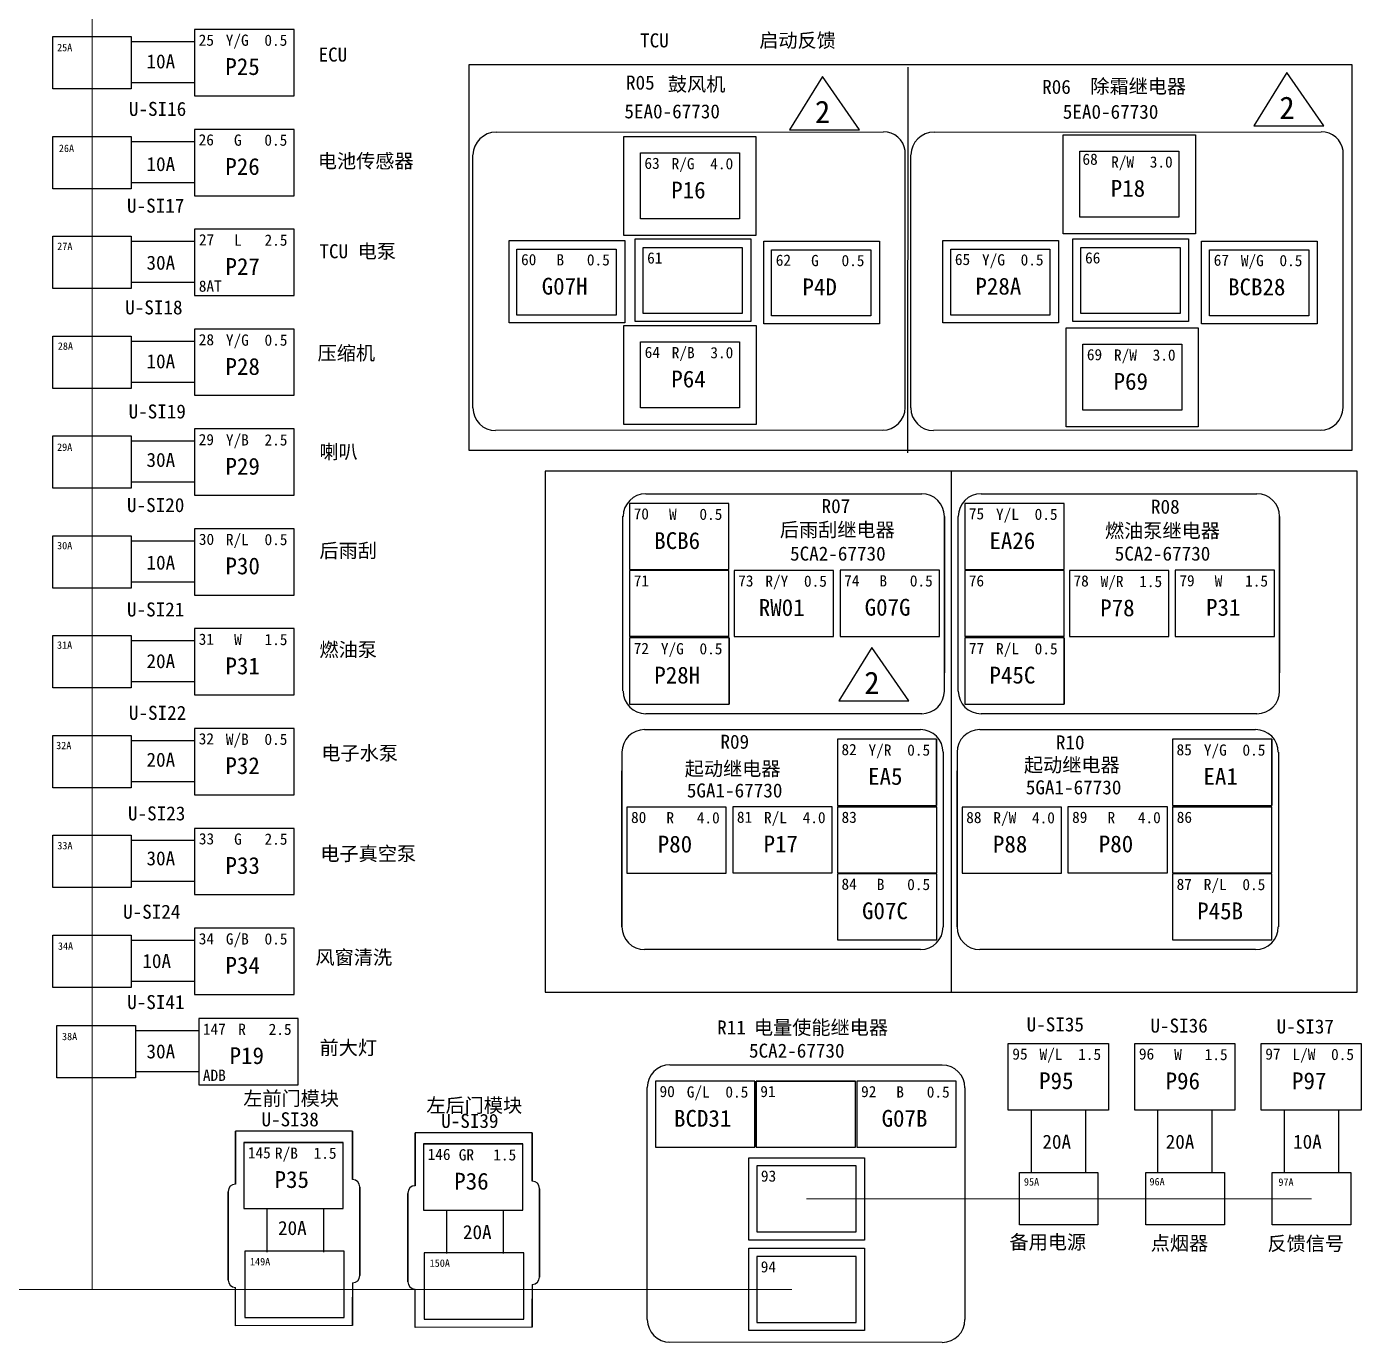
# Model space of a CAD drawing. Header units: millimetres. Extents: x 6 to 3615, y -854 to 0.
# Drawn here: x 1347.3 to 1509.6, y -346.3 to -186.1 of the extents above; entities that cross this region are included whole.
import ezdxf

# ---------------------------------------------------------------- set-up
doc = ezdxf.new("R2010")
doc.units = ezdxf.units.MM
doc.styles.add('4eff5b8b_Style', font='simfang.ttf')

msp = doc.modelspace()

# ---------------------------------------------------------------- linework, layer by layer
at = {"linetype": 'Continuous', "lineweight": 30}
for p, q in [((1379.78, -186.48), (1367.69, -186.48)), ((1367.69, -186.48), (1367.69, -194.54)), ((1379.78, -194.54), (1379.78, -186.48)), ((1350.43, -193.7), (1350.43, -187.33)), ((1350.43, -187.33), (1359.98, -187.33)), ((1359.98, -187.33), (1359.98, -193.7)), ((1508.52, -190.79), (1401.06, -190.79)), ((1401.06, -190.79), (1401.06, -237.67)), ((1508.52, -237.67), (1508.52, -190.79)), ((1359.98, -193.7), (1350.43, -193.7)), ((1359.98, -193.7), (1359.98, -193.7)), ((1367.69, -194.54), (1379.78, -194.54)), ((1367.69, -194.54), (1367.69, -194.54)), ((1350.43, -205.85), (1350.43, -199.48)), ((1350.43, -199.48), (1359.98, -199.48)), ((1359.98, -199.48), (1359.98, -205.85)), ((1379.78, -198.64), (1367.69, -198.64)), ((1367.69, -198.64), (1367.69, -206.7)), ((1379.78, -206.7), (1379.78, -198.64)), ((1419.9, -211.55), (1419.9, -199.49)), ((1419.9, -199.49), (1435.98, -199.49)), ((1435.98, -199.49), (1435.98, -211.55)), ((1473.36, -211.34), (1473.36, -199.28)), ((1473.36, -199.28), (1489.44, -199.28)), ((1489.44, -199.28), (1489.44, -211.34)), ((1359.98, -205.85), (1350.43, -205.85)), ((1359.98, -205.85), (1359.98, -205.85)), ((1367.69, -206.7), (1379.78, -206.7)), ((1367.69, -206.7), (1367.69, -206.7)), ((1379.78, -210.79), (1367.69, -210.79)), ((1367.69, -210.79), (1367.69, -218.85)), ((1379.78, -218.85), (1379.78, -210.79)), ((1350.43, -218), (1350.43, -211.63)), ((1350.43, -211.63), (1359.98, -211.63)), ((1359.98, -211.63), (1359.98, -218)), ((1405.94, -222.19), (1405.94, -212.15)), ((1405.94, -212.15), (1420.01, -212.15)), ((1435.98, -211.55), (1419.9, -211.55)), ((1420.01, -212.15), (1420.01, -222.19)), ((1421.28, -222.01), (1421.28, -211.96)), ((1421.28, -211.96), (1435.34, -211.96)), ((1435.34, -211.96), (1435.34, -222.01)), ((1435.98, -211.55), (1435.98, -211.55)), ((1436.93, -222.29), (1436.93, -212.24)), ((1436.93, -212.24), (1450.99, -212.24)), ((1450.99, -212.24), (1450.99, -222.29)), ((1458.71, -222.19), (1458.71, -212.15)), ((1458.71, -212.15), (1472.78, -212.15)), ((1472.78, -212.15), (1472.78, -222.19)), ((1489.44, -211.34), (1473.36, -211.34)), ((1474.55, -222.01), (1474.55, -211.96)), ((1474.55, -211.96), (1488.62, -211.96)), ((1488.62, -211.96), (1488.62, -222.01)), ((1489.44, -211.34), (1489.44, -211.34)), ((1490.2, -222.29), (1490.2, -212.24)), ((1490.2, -212.24), (1504.27, -212.24)), ((1504.27, -212.24), (1504.27, -222.29)), ((1359.98, -218), (1350.43, -218)), ((1359.98, -218), (1359.98, -218)), ((1367.69, -218.85), (1379.78, -218.85)), ((1367.69, -218.85), (1367.69, -218.85)), ((1420.01, -222.19), (1405.94, -222.19)), ((1420.01, -222.19), (1420.01, -222.19)), ((1435.34, -222.01), (1421.28, -222.01)), ((1435.34, -222.01), (1435.34, -222.01)), ((1450.99, -222.29), (1436.93, -222.29)), ((1450.99, -222.29), (1450.99, -222.29)), ((1472.78, -222.19), (1458.71, -222.19)), ((1472.78, -222.19), (1472.78, -222.19)), ((1488.62, -222.01), (1474.55, -222.01)), ((1488.62, -222.01), (1488.62, -222.01)), ((1504.27, -222.29), (1490.2, -222.29)), ((1504.27, -222.29), (1504.27, -222.29)), ((1350.43, -230.16), (1350.43, -223.79)), ((1350.43, -223.79), (1359.98, -223.79)), ((1359.98, -223.79), (1359.98, -230.16)), ((1379.78, -222.94), (1367.69, -222.94)), ((1367.69, -222.94), (1367.69, -231)), ((1379.78, -231), (1379.78, -222.94)), ((1419.91, -234.57), (1419.91, -222.51)), ((1419.91, -222.51), (1435.99, -222.51)), ((1435.99, -222.51), (1435.99, -234.57)), ((1473.71, -234.84), (1473.71, -222.78)), ((1473.71, -222.78), (1489.79, -222.78)), ((1489.79, -222.78), (1489.79, -234.84)), ((1359.98, -230.16), (1350.43, -230.16)), ((1359.98, -230.16), (1359.98, -230.16)), ((1367.69, -231), (1379.78, -231)), ((1367.69, -231), (1367.69, -231)), ((1379.78, -235.09), (1367.69, -235.09)), ((1367.69, -235.09), (1367.69, -243.16)), ((1379.78, -243.16), (1379.78, -235.09)), ((1435.99, -234.57), (1419.91, -234.57)), ((1435.99, -234.57), (1435.99, -234.57)), ((1489.79, -234.84), (1473.71, -234.84)), ((1489.79, -234.84), (1489.79, -234.84)), ((1350.43, -242.31), (1350.43, -235.94)), ((1350.43, -235.94), (1359.98, -235.94)), ((1359.98, -235.94), (1359.98, -242.31)), ((1401.06, -237.67), (1508.52, -237.67)), ((1401.06, -237.67), (1401.06, -237.67)), ((1509.12, -240.24), (1410.32, -240.24)), ((1410.32, -240.24), (1410.32, -303.64)), ((1509.12, -303.64), (1509.12, -240.24)), ((1359.98, -242.31), (1350.43, -242.31)), ((1359.98, -242.31), (1359.98, -242.31)), ((1367.69, -243.16), (1379.78, -243.16)), ((1367.69, -243.16), (1367.69, -243.16)), ((1432.69, -244.16), (1420.6, -244.16)), ((1420.6, -244.16), (1420.6, -252.22)), ((1432.69, -252.22), (1432.69, -244.16)), ((1432.69, -244.16), (1432.69, -244.16)), ((1473.47, -244.16), (1461.39, -244.16)), ((1461.39, -244.16), (1461.39, -252.22)), ((1473.47, -252.22), (1473.47, -244.16)), ((1473.47, -244.16), (1473.47, -244.16)), ((1350.43, -254.46), (1350.43, -248.09)), ((1350.43, -248.09), (1359.98, -248.09)), ((1359.98, -248.09), (1359.98, -254.46)), ((1379.78, -247.25), (1367.69, -247.25)), ((1367.69, -247.25), (1367.69, -255.31)), ((1379.78, -255.31), (1379.78, -247.25)), ((1420.6, -252.22), (1432.69, -252.22)), ((1432.69, -252.31), (1420.6, -252.31)), ((1420.6, -252.31), (1420.6, -260.37)), ((1432.69, -260.37), (1432.69, -252.31)), ((1432.69, -252.31), (1432.69, -252.31)), ((1445.41, -252.31), (1433.33, -252.31)), ((1433.33, -252.31), (1433.33, -260.37)), ((1445.41, -260.37), (1445.41, -252.31)), ((1445.41, -252.31), (1445.41, -252.31)), ((1458.29, -252.28), (1446.21, -252.28)), ((1446.21, -252.28), (1446.21, -260.34)), ((1458.29, -260.34), (1458.29, -252.28)), ((1458.29, -252.28), (1458.29, -252.28)), ((1473.47, -252.31), (1461.38, -252.31)), ((1461.38, -252.31), (1461.38, -260.37)), ((1461.39, -252.22), (1473.47, -252.22)), ((1473.47, -260.37), (1473.47, -252.31)), ((1473.47, -252.31), (1473.47, -252.31)), ((1486.2, -252.31), (1474.11, -252.31)), ((1474.11, -252.31), (1474.11, -260.37)), ((1486.2, -260.37), (1486.2, -252.31)), ((1486.2, -252.31), (1486.2, -252.31)), ((1499.08, -252.28), (1486.99, -252.28)), ((1486.99, -252.28), (1486.99, -260.34)), ((1499.08, -260.34), (1499.08, -252.28)), ((1499.08, -252.28), (1499.08, -252.28)), ((1359.98, -254.46), (1350.43, -254.46)), ((1359.98, -254.46), (1359.98, -254.46)), ((1367.69, -255.31), (1379.78, -255.31)), ((1367.69, -255.31), (1367.69, -255.31)), ((1379.78, -259.4), (1367.69, -259.4)), ((1367.69, -259.4), (1367.69, -267.46)), ((1379.78, -267.46), (1379.78, -259.4)), ((1350.43, -266.62), (1350.43, -260.25)), ((1350.43, -260.25), (1359.98, -260.25)), ((1359.98, -260.25), (1359.98, -266.62)), ((1420.6, -260.37), (1432.69, -260.37)), ((1432.7, -260.53), (1420.61, -260.53)), ((1420.61, -260.53), (1420.61, -268.59)), ((1432.7, -268.59), (1432.7, -260.53)), ((1432.7, -260.53), (1432.7, -260.53)), ((1433.33, -260.37), (1445.41, -260.37)), ((1446.21, -260.34), (1458.29, -260.34)), ((1461.38, -260.37), (1473.47, -260.37)), ((1473.48, -260.53), (1461.39, -260.53)), ((1461.39, -260.53), (1461.39, -268.59)), ((1473.48, -268.59), (1473.48, -260.53)), ((1473.48, -260.53), (1473.48, -260.53)), ((1474.11, -260.37), (1486.2, -260.37)), ((1486.99, -260.34), (1499.08, -260.34)), ((1359.98, -266.62), (1350.43, -266.62)), ((1359.98, -266.62), (1359.98, -266.62)), ((1367.69, -267.46), (1379.78, -267.46)), ((1367.69, -267.46), (1367.69, -267.46)), ((1420.61, -268.59), (1432.7, -268.59)), ((1461.39, -268.59), (1473.48, -268.59)), ((1350.43, -278.77), (1350.43, -272.4)), ((1350.43, -272.4), (1359.98, -272.4)), ((1359.98, -272.4), (1359.98, -278.77)), ((1379.78, -271.55), (1367.69, -271.55)), ((1367.69, -271.55), (1367.69, -279.61)), ((1379.78, -279.61), (1379.78, -271.55)), ((1457.96, -272.86), (1445.88, -272.86)), ((1445.88, -272.86), (1445.88, -280.92)), ((1457.96, -280.92), (1457.96, -272.86)), ((1498.74, -272.86), (1486.66, -272.86)), ((1486.66, -272.86), (1486.66, -280.92)), ((1498.74, -280.92), (1498.74, -272.86)), ((1359.98, -278.77), (1350.43, -278.77)), ((1359.98, -278.77), (1359.98, -278.77)), ((1367.69, -279.61), (1379.78, -279.61)), ((1367.69, -279.61), (1367.69, -279.61)), ((1432.37, -281.11), (1420.28, -281.11)), ((1420.28, -281.11), (1420.28, -289.16)), ((1432.37, -289.16), (1432.37, -281.11)), ((1445.25, -281.08), (1433.16, -281.08)), ((1433.16, -281.08), (1433.16, -289.14)), ((1445.25, -289.14), (1445.25, -281.08)), ((1445.88, -280.92), (1457.96, -280.92)), ((1445.88, -280.92), (1445.88, -280.92)), ((1457.97, -281.08), (1445.88, -281.08)), ((1445.88, -281.08), (1445.88, -289.14)), ((1457.97, -289.14), (1457.97, -281.08)), ((1473.15, -281.11), (1461.06, -281.11)), ((1461.06, -281.11), (1461.06, -289.16)), ((1473.15, -289.16), (1473.15, -281.11)), ((1486.03, -281.08), (1473.94, -281.08)), ((1473.94, -281.08), (1473.94, -289.14)), ((1486.03, -289.14), (1486.03, -281.08)), ((1486.66, -280.92), (1498.74, -280.92)), ((1486.66, -280.92), (1486.66, -280.92)), ((1498.75, -281.08), (1486.66, -281.08)), ((1486.66, -281.08), (1486.66, -289.14)), ((1498.75, -289.14), (1498.75, -281.08)), ((1379.78, -283.71), (1367.69, -283.71)), ((1367.69, -283.71), (1367.69, -291.77)), ((1379.78, -291.77), (1379.78, -283.71)), ((1350.43, -290.92), (1350.43, -284.55)), ((1350.43, -284.55), (1359.98, -284.55)), ((1359.98, -284.55), (1359.98, -290.92)), ((1420.28, -289.16), (1432.37, -289.16)), ((1420.28, -289.16), (1420.28, -289.16)), ((1433.16, -289.14), (1445.25, -289.14)), ((1433.16, -289.14), (1433.16, -289.14)), ((1445.88, -289.14), (1457.97, -289.14)), ((1445.88, -289.14), (1445.88, -289.14)), ((1457.97, -289.23), (1445.88, -289.23)), ((1445.88, -289.23), (1445.88, -297.29)), ((1457.97, -297.29), (1457.97, -289.23)), ((1461.06, -289.16), (1473.15, -289.16)), ((1461.06, -289.16), (1461.06, -289.16)), ((1473.94, -289.14), (1486.03, -289.14)), ((1473.94, -289.14), (1473.94, -289.14)), ((1486.66, -289.14), (1498.75, -289.14)), ((1486.66, -289.14), (1486.66, -289.14)), ((1498.75, -289.23), (1486.66, -289.23)), ((1486.66, -289.23), (1486.66, -297.29)), ((1498.75, -297.29), (1498.75, -289.23)), ((1359.98, -290.92), (1350.43, -290.92)), ((1359.98, -290.92), (1359.98, -290.92)), ((1367.69, -291.77), (1379.78, -291.77)), ((1367.69, -291.77), (1367.69, -291.77)), ((1350.43, -303.08), (1350.43, -296.71)), ((1350.43, -296.71), (1359.98, -296.71)), ((1359.98, -296.71), (1359.98, -303.08)), ((1379.78, -295.86), (1367.69, -295.86)), ((1367.69, -295.86), (1367.69, -303.92)), ((1379.78, -303.92), (1379.78, -295.86)), ((1445.88, -297.29), (1457.97, -297.29)), ((1445.88, -297.29), (1445.88, -297.29)), ((1486.66, -297.29), (1498.75, -297.29)), ((1486.66, -297.29), (1486.66, -297.29)), ((1359.98, -303.08), (1350.43, -303.08)), ((1359.98, -303.08), (1359.98, -303.08)), ((1367.69, -303.92), (1379.78, -303.92)), ((1367.69, -303.92), (1367.69, -303.92)), ((1410.32, -303.64), (1509.12, -303.64)), ((1410.32, -303.64), (1410.32, -303.64)), ((1380.28, -306.86), (1368.19, -306.86)), ((1368.19, -306.86), (1368.19, -314.92)), ((1380.28, -314.92), (1380.28, -306.86)), ((1350.93, -314.08), (1350.93, -307.71)), ((1350.93, -307.71), (1360.48, -307.71)), ((1360.48, -307.71), (1360.48, -314.08)), ((1466.68, -309.91), (1478.86, -309.91)), ((1466.68, -318.03), (1466.68, -309.91)), ((1466.68, -309.91), (1466.68, -309.91)), ((1478.86, -309.91), (1478.86, -318.03)), ((1482.07, -309.91), (1494.24, -309.91)), ((1482.07, -318.03), (1482.07, -309.91)), ((1482.07, -309.91), (1482.07, -309.91)), ((1494.24, -309.91), (1494.24, -318.03)), ((1497.45, -309.91), (1509.63, -309.91)), ((1497.45, -318.03), (1497.45, -309.91)), ((1497.45, -309.91), (1497.45, -309.91)), ((1509.63, -309.91), (1509.63, -318.03)), ((1360.48, -314.08), (1350.93, -314.08)), ((1360.48, -314.08), (1360.48, -314.08)), ((1368.19, -314.92), (1380.28, -314.92)), ((1368.19, -314.92), (1368.19, -314.92)), ((1435.84, -314.47), (1423.76, -314.47)), ((1423.76, -314.47), (1423.76, -322.53)), ((1435.84, -322.53), (1435.84, -314.47)), ((1448.09, -314.47), (1436, -314.47)), ((1436, -314.47), (1436, -322.53)), ((1448.09, -322.53), (1448.09, -314.47)), ((1460.35, -314.47), (1448.26, -314.47)), ((1448.26, -314.47), (1448.26, -322.53)), ((1460.35, -322.53), (1460.35, -314.47)), ((1478.86, -318.03), (1466.68, -318.03)), ((1494.24, -318.03), (1482.07, -318.03)), ((1509.63, -318.03), (1497.45, -318.03)), ((1385.74, -321.93), (1373.66, -321.93)), ((1373.66, -321.93), (1373.66, -329.98)), ((1385.74, -329.98), (1385.74, -321.93)), ((1385.74, -321.93), (1385.74, -321.93)), ((1407.6, -322.11), (1395.52, -322.11)), ((1395.52, -322.11), (1395.52, -330.17)), ((1407.6, -330.17), (1407.6, -322.11)), ((1407.6, -322.11), (1407.6, -322.11)), ((1423.76, -322.53), (1435.84, -322.53)), ((1423.76, -322.53), (1423.76, -322.53)), ((1436, -322.53), (1448.09, -322.53)), ((1436, -322.53), (1436, -322.53)), ((1448.26, -322.53), (1460.35, -322.53)), ((1448.26, -322.53), (1448.26, -322.53)), ((1435.13, -333.85), (1435.13, -323.81)), ((1435.13, -323.81), (1449.2, -323.81)), ((1449.2, -323.81), (1449.2, -333.85)), ((1448.17, -324.77), (1436.09, -324.77)), ((1436.09, -324.77), (1436.09, -332.82)), ((1448.17, -332.82), (1448.17, -324.77)), ((1468.03, -331.98), (1468.03, -325.61)), ((1468.03, -325.61), (1477.59, -325.61)), ((1477.59, -325.61), (1477.59, -331.98)), ((1483.41, -331.98), (1483.41, -325.61)), ((1483.41, -325.61), (1492.97, -325.61)), ((1492.97, -325.61), (1492.97, -331.98)), ((1498.8, -331.98), (1498.8, -325.61)), ((1498.8, -325.61), (1508.35, -325.61)), ((1508.35, -325.61), (1508.35, -331.98)), ((1373.66, -329.98), (1385.74, -329.98)), ((1395.52, -330.17), (1407.6, -330.17)), ((1436.09, -332.82), (1448.17, -332.82)), ((1436.09, -332.82), (1436.09, -332.82)), ((1477.59, -331.98), (1468.03, -331.98)), ((1477.59, -331.98), (1477.59, -331.98)), ((1492.97, -331.98), (1483.41, -331.98)), ((1492.97, -331.98), (1492.97, -331.98)), ((1508.35, -331.98), (1498.8, -331.98)), ((1508.35, -331.98), (1508.35, -331.98)), ((1449.2, -333.85), (1435.13, -333.85)), ((1449.2, -333.85), (1449.2, -333.85)), ((1385.86, -335.18), (1373.78, -335.18)), ((1373.78, -335.18), (1373.78, -343.24)), ((1385.86, -343.24), (1385.86, -335.18)), ((1385.86, -335.18), (1385.86, -335.18)), ((1407.72, -335.37), (1395.63, -335.37)), ((1395.63, -335.37), (1395.63, -343.43)), ((1407.72, -343.43), (1407.72, -335.37)), ((1407.72, -335.37), (1407.72, -335.37)), ((1435.13, -344.84), (1435.13, -334.8)), ((1435.13, -334.8), (1449.2, -334.8)), ((1448.16, -335.81), (1436.07, -335.81)), ((1436.07, -335.81), (1436.07, -343.86)), ((1448.16, -343.86), (1448.16, -335.81)), ((1449.2, -334.8), (1449.2, -344.84)), ((1373.78, -343.24), (1385.86, -343.24)), ((1395.63, -343.43), (1407.72, -343.43)), ((1436.07, -343.86), (1448.16, -343.86)), ((1436.07, -343.86), (1436.07, -343.86)), ((1449.2, -344.84), (1435.13, -344.84)), ((1449.2, -344.84), (1449.2, -344.84))]:
    msp.add_line(p, q, dxfattribs=at)
at = {"linetype": 'Continuous', "lineweight": 13}
for points in [[(1367.88, -148.76), (1355.21, -148.76), (1355.21, -339.84)], [(1466.68, -309.91), (1478.86, -309.91)], [(1482.07, -309.91), (1494.24, -309.91)], [(1497.45, -309.91), (1509.63, -309.91)], [(1442.13, -328.79), (1465.17, -328.79)], [(1503.57, -328.79), (1464.7, -328.79)], [(1440.35, -339.84), (1324.27, -339.84)]]:
    msp.add_lwpolyline(points, dxfattribs=at)
at = {"linetype": 'Continuous', "lineweight": 30}
for points in [[(1367.69, -194.54), (1379.78, -194.54), (1379.78, -186.48), (1367.69, -186.48), (1367.69, -194.54)], [(1359.98, -193.7), (1350.43, -193.7), (1350.43, -187.33), (1359.98, -187.33), (1359.98, -193.7)], [(1401.06, -237.67), (1508.52, -237.67), (1508.52, -190.79), (1401.06, -190.79), (1401.06, -237.67)], [(1359.98, -205.85), (1350.43, -205.85), (1350.43, -199.48), (1359.98, -199.48), (1359.98, -205.85)], [(1367.69, -206.7), (1379.78, -206.7), (1379.78, -198.64), (1367.69, -198.64), (1367.69, -206.7)], [(1435.98, -211.55), (1419.9, -211.55), (1419.9, -199.49), (1435.98, -199.49), (1435.98, -211.55)], [(1489.44, -211.34), (1473.36, -211.34), (1473.36, -199.28), (1489.44, -199.28), (1489.44, -211.34)], [(1367.69, -218.85), (1379.78, -218.85), (1379.78, -210.79), (1367.69, -210.79), (1367.69, -218.85)], [(1359.98, -218), (1350.43, -218), (1350.43, -211.63), (1359.98, -211.63), (1359.98, -218)], [(1420.01, -222.19), (1405.94, -222.19), (1405.94, -212.15), (1420.01, -212.15), (1420.01, -222.19)], [(1435.34, -222.01), (1421.28, -222.01), (1421.28, -211.96), (1435.34, -211.96), (1435.34, -222.01)], [(1450.99, -222.29), (1436.93, -222.29), (1436.93, -212.24), (1450.99, -212.24), (1450.99, -222.29)], [(1472.78, -222.19), (1458.71, -222.19), (1458.71, -212.15), (1472.78, -212.15), (1472.78, -222.19)], [(1488.62, -222.01), (1474.55, -222.01), (1474.55, -211.96), (1488.62, -211.96), (1488.62, -222.01)], [(1504.27, -222.29), (1490.2, -222.29), (1490.2, -212.24), (1504.27, -212.24), (1504.27, -222.29)], [(1359.98, -230.16), (1350.43, -230.16), (1350.43, -223.79), (1359.98, -223.79), (1359.98, -230.16)], [(1367.69, -231), (1379.78, -231), (1379.78, -222.94), (1367.69, -222.94), (1367.69, -231)], [(1435.99, -234.57), (1419.91, -234.57), (1419.91, -222.51), (1435.99, -222.51), (1435.99, -234.57)], [(1489.79, -234.84), (1473.71, -234.84), (1473.71, -222.78), (1489.79, -222.78), (1489.79, -234.84)], [(1367.69, -243.16), (1379.78, -243.16), (1379.78, -235.09), (1367.69, -235.09), (1367.69, -243.16)], [(1359.98, -242.31), (1350.43, -242.31), (1350.43, -235.94), (1359.98, -235.94), (1359.98, -242.31)], [(1410.32, -303.64), (1509.12, -303.64), (1509.12, -240.24), (1410.32, -240.24), (1410.32, -303.64)], [(1432.69, -244.16), (1420.6, -244.16), (1420.6, -252.22), (1432.69, -252.22), (1432.69, -244.16)], [(1473.47, -244.16), (1461.39, -244.16), (1461.39, -252.22), (1473.47, -252.22), (1473.47, -244.16)], [(1359.98, -254.46), (1350.43, -254.46), (1350.43, -248.09), (1359.98, -248.09), (1359.98, -254.46)], [(1367.69, -255.31), (1379.78, -255.31), (1379.78, -247.25), (1367.69, -247.25), (1367.69, -255.31)], [(1432.69, -252.31), (1420.6, -252.31), (1420.6, -260.37), (1432.69, -260.37), (1432.69, -252.31)], [(1445.41, -252.31), (1433.33, -252.31), (1433.33, -260.37), (1445.41, -260.37), (1445.41, -252.31)], [(1458.29, -252.28), (1446.21, -252.28), (1446.21, -260.34), (1458.29, -260.34), (1458.29, -252.28)], [(1473.47, -252.31), (1461.38, -252.31), (1461.38, -260.37), (1473.47, -260.37), (1473.47, -252.31)], [(1486.2, -252.31), (1474.11, -252.31), (1474.11, -260.37), (1486.2, -260.37), (1486.2, -252.31)], [(1499.08, -252.28), (1486.99, -252.28), (1486.99, -260.34), (1499.08, -260.34), (1499.08, -252.28)], [(1367.69, -267.46), (1379.78, -267.46), (1379.78, -259.4), (1367.69, -259.4), (1367.69, -267.46)], [(1359.98, -266.62), (1350.43, -266.62), (1350.43, -260.25), (1359.98, -260.25), (1359.98, -266.62)], [(1432.7, -260.53), (1420.61, -260.53), (1420.61, -268.59), (1432.7, -268.59), (1432.7, -260.53)], [(1473.48, -260.53), (1461.39, -260.53), (1461.39, -268.59), (1473.48, -268.59), (1473.48, -260.53)], [(1359.98, -278.77), (1350.43, -278.77), (1350.43, -272.4), (1359.98, -272.4), (1359.98, -278.77)], [(1367.69, -279.61), (1379.78, -279.61), (1379.78, -271.55), (1367.69, -271.55), (1367.69, -279.61)], [(1445.88, -280.92), (1457.96, -280.92), (1457.96, -272.86), (1445.88, -272.86), (1445.88, -280.92)], [(1486.66, -280.92), (1498.74, -280.92), (1498.74, -272.86), (1486.66, -272.86), (1486.66, -280.92)], [(1420.28, -289.16), (1432.37, -289.16), (1432.37, -281.11), (1420.28, -281.11), (1420.28, -289.16)], [(1433.16, -289.14), (1445.25, -289.14), (1445.25, -281.08), (1433.16, -281.08), (1433.16, -289.14)], [(1445.88, -289.14), (1457.97, -289.14), (1457.97, -281.08), (1445.88, -281.08), (1445.88, -289.14)], [(1461.06, -289.16), (1473.15, -289.16), (1473.15, -281.11), (1461.06, -281.11), (1461.06, -289.16)], [(1473.94, -289.14), (1486.03, -289.14), (1486.03, -281.08), (1473.94, -281.08), (1473.94, -289.14)], [(1486.66, -289.14), (1498.75, -289.14), (1498.75, -281.08), (1486.66, -281.08), (1486.66, -289.14)], [(1367.69, -291.77), (1379.78, -291.77), (1379.78, -283.71), (1367.69, -283.71), (1367.69, -291.77)], [(1359.98, -290.92), (1350.43, -290.92), (1350.43, -284.55), (1359.98, -284.55), (1359.98, -290.92)], [(1445.88, -297.29), (1457.97, -297.29), (1457.97, -289.23), (1445.88, -289.23), (1445.88, -297.29)], [(1486.66, -297.29), (1498.75, -297.29), (1498.75, -289.23), (1486.66, -289.23), (1486.66, -297.29)], [(1359.98, -303.08), (1350.43, -303.08), (1350.43, -296.71), (1359.98, -296.71), (1359.98, -303.08)], [(1367.69, -303.92), (1379.78, -303.92), (1379.78, -295.86), (1367.69, -295.86), (1367.69, -303.92)], [(1368.19, -314.92), (1380.28, -314.92), (1380.28, -306.86), (1368.19, -306.86), (1368.19, -314.92)], [(1360.48, -314.08), (1350.93, -314.08), (1350.93, -307.71), (1360.48, -307.71), (1360.48, -314.08)], [(1466.68, -309.91), (1478.86, -309.91), (1478.86, -318.03), (1466.68, -318.03), (1466.68, -309.91)], [(1482.07, -309.91), (1494.24, -309.91), (1494.24, -318.03), (1482.07, -318.03), (1482.07, -309.91)], [(1497.45, -309.91), (1509.63, -309.91), (1509.63, -318.03), (1497.45, -318.03), (1497.45, -309.91)], [(1423.76, -322.53), (1435.84, -322.53), (1435.84, -314.47), (1423.76, -314.47), (1423.76, -322.53)], [(1436, -322.53), (1448.09, -322.53), (1448.09, -314.47), (1436, -314.47), (1436, -322.53)], [(1448.26, -322.53), (1460.35, -322.53), (1460.35, -314.47), (1448.26, -314.47), (1448.26, -322.53)], [(1385.74, -321.93), (1373.66, -321.93), (1373.66, -329.98), (1385.74, -329.98), (1385.74, -321.93)], [(1407.6, -322.11), (1395.52, -322.11), (1395.52, -330.17), (1407.6, -330.17), (1407.6, -322.11)], [(1449.2, -333.85), (1435.13, -333.85), (1435.13, -323.81), (1449.2, -323.81), (1449.2, -333.85)], [(1436.09, -332.82), (1448.17, -332.82), (1448.17, -324.77), (1436.09, -324.77), (1436.09, -332.82)], [(1477.59, -331.98), (1468.03, -331.98), (1468.03, -325.61), (1477.59, -325.61), (1477.59, -331.98)], [(1492.97, -331.98), (1483.41, -331.98), (1483.41, -325.61), (1492.97, -325.61), (1492.97, -331.98)], [(1508.35, -331.98), (1498.8, -331.98), (1498.8, -325.61), (1508.35, -325.61), (1508.35, -331.98)], [(1385.86, -335.18), (1373.78, -335.18), (1373.78, -343.24), (1385.86, -343.24), (1385.86, -335.18)], [(1407.72, -335.37), (1395.63, -335.37), (1395.63, -343.43), (1407.72, -343.43), (1407.72, -335.37)], [(1449.2, -344.84), (1435.13, -344.84), (1435.13, -334.8), (1449.2, -334.8), (1449.2, -344.84)], [(1436.07, -343.86), (1448.16, -343.86), (1448.16, -335.81), (1436.07, -335.81), (1436.07, -343.86)]]:
    msp.add_lwpolyline(points, close=True, dxfattribs=at)
for points in [[(1379.78, -194.54), (1379.78, -186.48), (1367.69, -186.48), (1367.69, -194.54)], [(1367.69, -186.48), (1367.69, -194.54), (1379.78, -194.54), (1379.78, -186.48), (1367.69, -186.48)], [(1359.98, -193.7), (1350.43, -193.7), (1350.43, -187.33), (1359.98, -187.33), (1359.98, -193.7), (1350.43, -193.7)], [(1359.98, -187.94), (1367.69, -187.94)], [(1454.44, -238), (1454.49, -191.05)], [(1359.98, -192.92), (1367.67, -192.92)], [(1444.06, -192.19), (1440.06, -198.69), (1448.56, -198.69), (1444.06, -192.19)], [(1500.56, -191.69), (1496.56, -198.19), (1505.06, -198.19), (1500.56, -191.69)], [(1359.98, -205.85), (1350.43, -205.85), (1350.43, -199.48), (1359.98, -199.48), (1359.98, -205.85), (1350.43, -205.85)], [(1379.78, -206.7), (1379.78, -198.64), (1367.69, -198.64), (1367.69, -206.7)], [(1367.69, -198.64), (1367.69, -206.7), (1379.78, -206.7), (1379.78, -198.64), (1367.69, -198.64)], [(1404.38, -198.96), (1451.48, -198.91)], [(1435.98, -211.55), (1419.9, -211.55), (1419.9, -199.49), (1435.98, -199.49), (1435.98, -211.55)], [(1457.65, -198.96), (1504.76, -198.91)], [(1489.44, -211.34), (1473.36, -211.34), (1473.36, -199.28), (1489.44, -199.28), (1489.44, -211.34)], [(1359.98, -200.09), (1367.69, -200.09)], [(1454.14, -232.49), (1454.14, -201.2)], [(1475.39, -209.32), (1475.39, -201.28), (1487.44, -201.28), (1487.44, -209.32), (1475.39, -209.32)], [(1507.41, -232.49), (1507.41, -201.2)], [(1401.54, -232.54), (1401.54, -201.75)], [(1421.92, -209.53), (1421.92, -201.49), (1433.98, -201.49), (1433.98, -209.53), (1421.92, -209.53)], [(1454.82, -232.54), (1454.82, -201.75)], [(1359.98, -205.08), (1367.67, -205.08)], [(1379.78, -218.85), (1379.78, -210.79), (1367.69, -210.79), (1367.69, -218.85)], [(1367.69, -210.79), (1367.69, -218.85), (1379.78, -218.85), (1379.78, -210.79), (1367.69, -210.79)], [(1359.98, -218), (1350.43, -218), (1350.43, -211.63), (1359.98, -211.63), (1359.98, -218), (1350.43, -218)], [(1359.98, -212.24), (1367.69, -212.24)], [(1420.01, -222.19), (1405.94, -222.19), (1405.94, -212.15), (1420.01, -212.15), (1420.01, -222.19)], [(1435.34, -222.01), (1421.28, -222.01), (1421.28, -211.96), (1435.34, -211.96), (1435.34, -222.01)], [(1450.99, -222.29), (1436.93, -222.29), (1436.93, -212.24), (1450.99, -212.24), (1450.99, -222.29)], [(1472.78, -222.19), (1458.71, -222.19), (1458.71, -212.15), (1472.78, -212.15), (1472.78, -222.19)], [(1488.62, -222.01), (1474.55, -222.01), (1474.55, -211.96), (1488.62, -211.96), (1488.62, -222.01)], [(1504.27, -222.29), (1490.2, -222.29), (1490.2, -212.24), (1504.27, -212.24), (1504.27, -222.29)], [(1406.9, -221.23), (1406.9, -213.19), (1418.96, -213.19), (1418.96, -221.23), (1406.9, -221.23)], [(1422.24, -221.04), (1422.24, -213), (1434.3, -213), (1434.3, -221.04), (1422.24, -221.04)], [(1437.89, -221.32), (1437.89, -213.28), (1449.95, -213.28), (1449.95, -221.32), (1437.89, -221.32)], [(1459.68, -221.23), (1459.68, -213.19), (1471.74, -213.19), (1471.74, -221.23), (1459.68, -221.23)], [(1475.52, -221.04), (1475.52, -213), (1487.58, -213), (1487.58, -221.04), (1475.52, -221.04)], [(1491.17, -221.32), (1491.17, -213.28), (1503.23, -213.28), (1503.23, -221.32), (1491.17, -221.32)], [(1359.98, -217.23), (1367.67, -217.23)], [(1359.98, -230.16), (1350.43, -230.16), (1350.43, -223.79), (1359.98, -223.79), (1359.98, -230.16), (1350.43, -230.16)], [(1379.78, -231), (1379.78, -222.94), (1367.69, -222.94), (1367.69, -231)], [(1367.69, -222.94), (1367.69, -231), (1379.78, -231), (1379.78, -222.94), (1367.69, -222.94)], [(1435.99, -234.57), (1419.91, -234.57), (1419.91, -222.51), (1435.99, -222.51), (1435.99, -234.57)], [(1489.79, -234.84), (1473.71, -234.84), (1473.71, -222.78), (1489.79, -222.78), (1489.79, -234.84)], [(1359.98, -224.4), (1367.69, -224.4)], [(1421.93, -232.54), (1421.93, -224.5), (1433.99, -224.5), (1433.99, -232.54), (1421.93, -232.54)], [(1475.73, -232.81), (1475.73, -224.77), (1487.79, -224.77), (1487.79, -232.81), (1475.73, -232.81)], [(1359.98, -229.39), (1367.67, -229.39)], [(1379.78, -243.16), (1379.78, -235.09), (1367.69, -235.09), (1367.69, -243.16)], [(1367.69, -235.09), (1367.69, -243.16), (1379.78, -243.16), (1379.78, -235.09), (1367.69, -235.09)], [(1451.55, -235.24), (1404.29, -235.29)], [(1504.82, -235.24), (1457.57, -235.29)], [(1359.98, -242.31), (1350.43, -242.31), (1350.43, -235.94), (1359.98, -235.94), (1359.98, -242.31), (1350.43, -242.31)], [(1359.98, -236.55), (1367.69, -236.55)], [(1459.72, -240.24), (1459.72, -303.64)], [(1359.98, -241.54), (1367.67, -241.54)], [(1422.58, -242.98), (1456.14, -242.98)], [(1463.36, -242.98), (1496.92, -242.98)], [(1432.69, -252.22), (1432.69, -244.16), (1420.6, -244.16), (1420.6, -252.22), (1432.69, -252.22)], [(1420.6, -244.16), (1420.6, -252.22), (1432.69, -252.22), (1432.69, -244.16), (1420.6, -244.16)], [(1473.47, -252.22), (1473.47, -244.16), (1461.39, -244.16), (1461.39, -252.22), (1473.47, -252.22)], [(1461.39, -244.16), (1461.39, -252.22), (1473.47, -252.22), (1473.47, -244.16), (1461.39, -244.16)], [(1419.8, -266.98), (1419.8, -245.72)], [(1458.91, -267), (1458.91, -245.74), (1458.91, -264.76)], [(1460.6, -267), (1460.6, -245.74)], [(1499.69, -267), (1499.69, -245.74), (1499.69, -264.76)], [(1359.98, -254.46), (1350.43, -254.46), (1350.43, -248.09), (1359.98, -248.09), (1359.98, -254.46), (1350.43, -254.46)], [(1379.78, -255.31), (1379.78, -247.25), (1367.69, -247.25), (1367.69, -255.31)], [(1367.69, -247.25), (1367.69, -255.31), (1379.78, -255.31), (1379.78, -247.25), (1367.69, -247.25)], [(1359.98, -248.71), (1367.69, -248.71)], [(1432.69, -260.37), (1432.69, -252.31), (1420.6, -252.31), (1420.6, -260.37)], [(1420.6, -252.31), (1420.6, -260.37), (1432.69, -260.37), (1432.69, -252.31), (1420.6, -252.31)], [(1433.33, -260.37), (1445.41, -260.37), (1445.41, -252.31), (1433.33, -252.31)], [(1433.33, -252.31), (1433.33, -260.37), (1445.41, -260.37), (1445.41, -252.31), (1433.33, -252.31)], [(1458.29, -252.28), (1446.21, -252.28), (1446.21, -260.34), (1458.29, -260.34)], [(1446.21, -252.28), (1446.21, -260.34), (1458.29, -260.34), (1458.29, -252.28), (1446.21, -252.28)], [(1473.47, -260.37), (1473.47, -252.31), (1461.38, -252.31), (1461.38, -260.37)], [(1461.38, -252.31), (1461.38, -260.37), (1473.47, -260.37), (1473.47, -252.31), (1461.38, -252.31)], [(1474.11, -260.37), (1486.2, -260.37), (1486.2, -252.31), (1474.11, -252.31)], [(1474.11, -252.31), (1474.11, -260.37), (1486.2, -260.37), (1486.2, -252.31), (1474.11, -252.31)], [(1499.08, -252.28), (1486.99, -252.28), (1486.99, -260.34), (1499.08, -260.34)], [(1486.99, -252.28), (1486.99, -260.34), (1499.08, -260.34), (1499.08, -252.28), (1486.99, -252.28)], [(1359.98, -253.69), (1367.67, -253.69)], [(1379.78, -267.46), (1379.78, -259.4), (1367.69, -259.4), (1367.69, -267.46)], [(1367.69, -259.4), (1367.69, -267.46), (1379.78, -267.46), (1379.78, -259.4), (1367.69, -259.4)], [(1359.98, -266.62), (1350.43, -266.62), (1350.43, -260.25), (1359.98, -260.25), (1359.98, -266.62), (1350.43, -266.62)], [(1359.98, -260.86), (1367.69, -260.86)], [(1432.7, -260.37), (1420.61, -260.37)], [(1420.61, -260.53), (1420.61, -268.59)], [(1432.7, -260.53), (1420.61, -260.53), (1420.61, -268.59), (1432.7, -268.59), (1432.7, -260.53), (1432.7, -268.59)], [(1473.48, -260.37), (1461.39, -260.37)], [(1461.39, -260.53), (1461.39, -268.59)], [(1473.48, -260.53), (1461.39, -260.53), (1461.39, -268.59), (1473.48, -268.59), (1473.48, -260.53), (1473.48, -268.59)], [(1450.06, -261.69), (1446.06, -268.19), (1454.56, -268.19), (1450.06, -261.69)], [(1359.98, -265.85), (1367.67, -265.85)], [(1456.14, -269.76), (1422.58, -269.76)], [(1496.92, -269.76), (1463.36, -269.76)], [(1359.98, -278.77), (1350.43, -278.77), (1350.43, -272.4), (1359.98, -272.4), (1359.98, -278.77), (1350.43, -278.77)], [(1379.78, -279.61), (1379.78, -271.55), (1367.69, -271.55), (1367.69, -279.61)], [(1367.69, -271.55), (1367.69, -279.61), (1379.78, -279.61), (1379.78, -271.55), (1367.69, -271.55)], [(1422.43, -271.68), (1455.99, -271.68)], [(1463.21, -271.68), (1496.77, -271.68)], [(1359.98, -273.01), (1367.69, -273.01)], [(1445.88, -272.86), (1445.88, -280.92)], [(1457.96, -272.86), (1445.88, -272.86), (1445.88, -280.92), (1457.96, -280.92), (1457.96, -272.86), (1457.96, -280.92)], [(1486.66, -272.86), (1486.66, -280.92)], [(1498.74, -272.86), (1486.66, -272.86), (1486.66, -280.92), (1498.74, -280.92), (1498.74, -272.86), (1498.74, -280.92)], [(1419.67, -274.45), (1419.67, -295.71), (1419.67, -276.7)], [(1458.76, -274.45), (1458.76, -295.71)], [(1460.45, -274.45), (1460.45, -295.71), (1460.45, -276.7)], [(1499.54, -274.45), (1499.54, -295.71)], [(1359.98, -278), (1367.67, -278)], [(1420.28, -289.16), (1432.37, -289.16), (1432.37, -281.11), (1420.28, -281.11)], [(1420.28, -281.11), (1420.28, -289.16), (1432.37, -289.16), (1432.37, -281.11), (1420.28, -281.11)], [(1445.25, -281.08), (1433.16, -281.08), (1433.16, -289.14), (1445.25, -289.14)], [(1433.16, -281.08), (1433.16, -289.14), (1445.25, -289.14), (1445.25, -281.08), (1433.16, -281.08)], [(1445.88, -281.08), (1457.96, -281.08)], [(1445.88, -281.08), (1445.88, -289.14), (1457.97, -289.14), (1457.97, -281.08)], [(1445.88, -281.08), (1445.88, -289.14), (1457.97, -289.14), (1457.97, -281.08), (1445.88, -281.08)], [(1461.06, -289.16), (1473.15, -289.16), (1473.15, -281.11), (1461.06, -281.11)], [(1461.06, -281.11), (1461.06, -289.16), (1473.15, -289.16), (1473.15, -281.11), (1461.06, -281.11)], [(1486.03, -281.08), (1473.94, -281.08), (1473.94, -289.14), (1486.03, -289.14)], [(1473.94, -281.08), (1473.94, -289.14), (1486.03, -289.14), (1486.03, -281.08), (1473.94, -281.08)], [(1486.66, -281.08), (1498.74, -281.08)], [(1486.66, -281.08), (1486.66, -289.14), (1498.75, -289.14), (1498.75, -281.08)], [(1486.66, -281.08), (1486.66, -289.14), (1498.75, -289.14), (1498.75, -281.08), (1486.66, -281.08)], [(1379.78, -291.77), (1379.78, -283.71), (1367.69, -283.71), (1367.69, -291.77)], [(1367.69, -283.71), (1367.69, -291.77), (1379.78, -291.77), (1379.78, -283.71), (1367.69, -283.71)], [(1359.98, -290.92), (1350.43, -290.92), (1350.43, -284.55), (1359.98, -284.55), (1359.98, -290.92), (1350.43, -290.92)], [(1359.98, -285.16), (1367.69, -285.16)], [(1359.98, -290.15), (1367.67, -290.15)], [(1445.88, -289.23), (1445.88, -297.29), (1457.97, -297.29), (1457.97, -289.23), (1445.88, -289.23)], [(1445.88, -289.23), (1445.88, -297.29), (1457.97, -297.29), (1457.97, -289.23), (1445.88, -289.23)], [(1486.66, -289.23), (1486.66, -297.29), (1498.75, -297.29), (1498.75, -289.23), (1486.66, -289.23)], [(1486.66, -289.23), (1486.66, -297.29), (1498.75, -297.29), (1498.75, -289.23), (1486.66, -289.23)], [(1359.98, -303.08), (1350.43, -303.08), (1350.43, -296.71), (1359.98, -296.71), (1359.98, -303.08), (1350.43, -303.08)], [(1379.78, -303.92), (1379.78, -295.86), (1367.69, -295.86), (1367.69, -303.92)], [(1367.69, -295.86), (1367.69, -303.92), (1379.78, -303.92), (1379.78, -295.86), (1367.69, -295.86)], [(1359.98, -297.32), (1367.69, -297.32)], [(1455.99, -298.47), (1422.43, -298.47)], [(1496.77, -298.47), (1463.21, -298.47)], [(1359.98, -302.31), (1367.67, -302.31)], [(1380.28, -314.92), (1380.28, -306.86), (1368.19, -306.86), (1368.19, -314.92)], [(1368.19, -306.86), (1368.19, -314.92), (1380.28, -314.92), (1380.28, -306.86), (1368.19, -306.86)], [(1360.48, -314.08), (1350.93, -314.08), (1350.93, -307.71), (1360.48, -307.71), (1360.48, -314.08), (1350.93, -314.08)], [(1360.48, -308.32), (1368.19, -308.32)], [(1478.86, -318.03), (1466.68, -318.03), (1466.68, -309.91), (1478.86, -309.91), (1478.86, -318.03)], [(1478.86, -309.91), (1478.86, -318.03), (1466.68, -318.03), (1466.68, -309.91)], [(1494.24, -318.03), (1482.07, -318.03), (1482.07, -309.91), (1494.24, -309.91), (1494.24, -318.03)], [(1494.24, -309.91), (1494.24, -318.03), (1482.07, -318.03), (1482.07, -309.91)], [(1509.63, -318.03), (1497.45, -318.03), (1497.45, -309.91), (1509.63, -309.91), (1509.63, -318.03)], [(1509.63, -309.91), (1509.63, -318.03), (1497.45, -318.03), (1497.45, -309.91)], [(1360.48, -313.31), (1368.17, -313.31)], [(1425.49, -312.49), (1458.64, -312.51)], [(1435.84, -314.47), (1423.76, -314.47), (1423.76, -322.53), (1435.84, -322.53)], [(1423.76, -314.47), (1423.76, -322.53), (1435.84, -322.53), (1435.84, -314.47), (1423.76, -314.47)], [(1436, -314.47), (1436, -322.53), (1436, -314.47), (1448.09, -314.47)], [(1436, -314.47), (1436, -322.53), (1448.09, -322.53), (1448.09, -314.47), (1436, -314.47)], [(1448.26, -314.47), (1448.26, -322.53), (1460.35, -322.53), (1460.35, -314.47), (1448.26, -314.47)], [(1448.26, -314.47), (1448.26, -322.53), (1460.35, -322.53), (1460.35, -314.47), (1448.26, -314.47)], [(1422.74, -343.49), (1422.74, -315.25)], [(1461.4, -315.28), (1461.4, -343.51)], [(1469.47, -318.03), (1469.47, -325.65)], [(1476.08, -318.03), (1476.08, -325.65)], [(1484.85, -318.03), (1484.85, -325.65)], [(1491.46, -318.03), (1491.46, -325.65)], [(1500.23, -318.03), (1500.23, -325.65)], [(1506.84, -318.03), (1506.84, -325.65)], [(1386.9, -320.56), (1372.65, -320.56)], [(1372.65, -327.02), (1372.65, -320.56), (1372.65, -327.02)], [(1386.9, -326.46), (1386.9, -320.56), (1386.9, -326.46)], [(1408.76, -320.75), (1394.51, -320.75)], [(1394.51, -327.21), (1394.51, -320.75), (1394.51, -327.21)], [(1408.76, -326.65), (1408.76, -320.75), (1408.76, -326.65)], [(1385.74, -321.93), (1373.66, -321.93), (1385.74, -321.93)], [(1407.6, -322.11), (1395.52, -322.11), (1407.6, -322.11)], [(1449.2, -333.85), (1435.13, -333.85), (1435.13, -323.81), (1449.2, -323.81), (1449.2, -333.85)], [(1436.09, -324.77), (1436.09, -332.82), (1448.17, -332.82), (1448.17, -324.77), (1436.09, -324.77)], [(1436.09, -324.77), (1436.09, -332.82), (1448.17, -332.82), (1448.17, -324.77), (1436.09, -324.77)], [(1371.76, -338.7), (1371.76, -327.95), (1371.76, -338.7)], [(1387.79, -338.14), (1387.79, -327.39), (1387.79, -338.14)], [(1409.65, -338.33), (1409.65, -327.58), (1409.65, -338.33)], [(1393.62, -338.89), (1393.62, -328.14), (1393.62, -338.89)], [(1376.48, -330.08), (1376.48, -335.28)], [(1383.38, -330.08), (1383.38, -335.28)], [(1398.34, -330.27), (1398.34, -335.47)], [(1405.24, -330.27), (1405.24, -335.47)], [(1449.2, -344.84), (1435.13, -344.84), (1435.13, -334.8), (1449.2, -334.8), (1449.2, -344.84)], [(1436.07, -335.81), (1436.07, -343.86), (1448.16, -343.86), (1448.16, -335.81), (1436.07, -335.81)], [(1436.07, -335.81), (1436.07, -343.86), (1448.16, -343.86), (1448.16, -335.81), (1436.07, -335.81)], [(1386.9, -339.03), (1386.9, -344.24), (1386.9, -340.77)], [(1408.76, -339.22), (1408.76, -344.43), (1408.76, -340.96)], [(1386.9, -344.24), (1372.67, -344.26), (1372.65, -339.59)], [(1408.76, -344.43), (1394.53, -344.45), (1394.51, -339.78)], [(1458.64, -346.27), (1425.39, -346.24)]]:
    msp.add_lwpolyline(points, dxfattribs=at)
for centre, radius, start, end in [((1404.43, -201.84), 2.89, 91, 178), ((1451.48, -201.59), 2.68, 8, 90), ((1457.7, -201.84), 2.89, 91, 178), ((1504.76, -201.59), 2.68, 8, 90), ((1404.3, -232.54), 2.75, -180, -90), ((1451.37, -232.48), 2.76, -90, 0), ((1457.57, -232.54), 2.75, -180, -90), ((1504.65, -232.48), 2.76, -90, 0), ((1422.58, -245.74), 2.76, 90, -180), ((1456.14, -245.74), 2.76, 0, 90), ((1463.36, -245.74), 2.76, 90, -180), ((1496.92, -245.74), 2.76, 0, 90), ((1422.58, -267), 2.76, -180, -90), ((1456.14, -267), 2.76, -90, 0), ((1463.36, -267), 2.76, -180, -90), ((1496.92, -267), 2.76, -90, 0), ((1422.43, -274.45), 2.76, 90, -180), ((1455.99, -274.45), 2.76, 0, 90), ((1463.21, -274.45), 2.76, 90, -180), ((1496.77, -274.45), 2.76, 0, 90), ((1422.43, -295.71), 2.76, -180, -90), ((1455.99, -295.71), 2.76, -90, 0), ((1463.21, -295.71), 2.76, -180, -90), ((1496.77, -295.71), 2.76, -90, 0), ((1425.51, -315.25), 2.76, 90, -180), ((1458.64, -315.28), 2.76, 0, 90), ((1372.65, -327.91), 0.891, 90, -180), ((1386.9, -327.35), 0.891, 0, 90), ((1394.51, -328.1), 0.891, 90, -180), ((1408.76, -327.54), 0.891, 0, 90), ((1372.65, -338.7), 0.891, -180, -90), ((1386.9, -338.14), 0.891, -90, 0), ((1394.51, -338.89), 0.891, -180, -90), ((1408.76, -338.33), 0.891, -90, 0), ((1425.51, -343.49), 2.76, -180, -90), ((1458.64, -343.51), 2.76, -90, 0)]:
    msp.add_arc(centre, radius, start, end, dxfattribs=at)

# ---------------------------------------------------------------- texts
at = {"linetype": 'Continuous', "style": '4eff5b8b_Style'}
for s, height, p in [('启动反馈', 1.709, (1436.38, -188.65)), ('25A', 0.906, (1350.95, -189.12)), ('25', 1.367, (1368.18, -188.45)), ('Y/G', 1.367, (1371.47, -188.46)), ('0.5', 1.367, (1376.17, -188.46)), ('TCU', 1.709, (1421.88, -188.65)), ('10A', 1.709, (1361.83, -191.21)), ('P25', 2.051, (1371.42, -192.01)), ('ECU', 1.709, (1382.76, -190.38)), ('R05', 1.709, (1420.17, -193.79)), ('鼓风机', 1.709, (1425.26, -193.98)), ('R06', 1.709, (1470.8, -194.31)), ('除霜继电器', 1.709, (1476.66, -194.24)), ('2', 2.73, (1499.66, -197.36)), ('U-SI16', 1.709, (1359.69, -196.99)), ('5EA0-67730', 1.709, (1419.97, -197.29)), ('2', 2.73, (1443.16, -197.86)), ('5EA0-67730', 1.709, (1473.31, -197.34)), ('26', 1.367, (1368.17, -200.58)), ('G', 1.37, (1372.47, -200.62)), ('0.5', 1.367, (1376.17, -200.62)), ('26A', 0.906, (1351.17, -201.39)), ('10A', 1.709, (1361.83, -203.71)), ('P26', 2.051, (1371.42, -204.17)), ('电池传感器', 1.709, (1382.67, -203.33)), ('63', 1.367, (1422.41, -203.44)), ('R/G', 1.367, (1425.72, -203.49)), ('4.0', 1.367, (1430.42, -203.49)), ('68', 1.367, (1475.7, -202.94)), ('R/W', 1.367, (1479.19, -203.28)), ('3.0', 1.367, (1483.89, -203.28)), ('P16', 2.051, (1425.67, -207.04)), ('P18', 2.051, (1479.14, -206.83)), ('U-SI17', 1.709, (1359.46, -208.77)), ('27A', 0.906, (1350.97, -213.31)), ('27', 1.367, (1368.21, -212.75)), ('L', 1.37, (1372.49, -212.79)), ('2.5', 1.367, (1376.19, -212.79)), ('TCU 电泵', 1.709, (1382.87, -214.32)), ('30A', 1.709, (1361.83, -215.71)), ('P27', 2.051, (1371.44, -216.34)), ('60', 1.367, (1407.4, -215.16)), ('B', 1.37, (1411.71, -215.19)), ('0.5', 1.367, (1415.41, -215.19)), ('61', 1.367, (1422.74, -214.96)), ('62', 1.367, (1438.39, -215.23)), ('G', 1.37, (1442.69, -215.28)), ('0.5', 1.367, (1446.39, -215.28)), ('65', 1.367, (1460.18, -215.14)), ('Y/G', 1.367, (1463.48, -215.19)), ('0.5', 1.367, (1468.18, -215.19)), ('66', 1.367, (1476.02, -214.95)), ('67', 1.367, (1491.67, -215.23)), ('W/G', 1.367, (1494.97, -215.28)), ('0.5', 1.367, (1499.67, -215.28)), ('8AT', 1.367, (1368.19, -218.39)), ('G07H', 2.051, (1409.91, -218.74)), ('P4D', 2.051, (1441.64, -218.83)), ('P28A', 2.051, (1462.68, -218.74)), ('BCB28', 2.051, (1493.42, -218.83)), ('U-SI18', 1.709, (1359.24, -221.15)), ('28', 1.367, (1368.19, -224.91)), ('Y/G', 1.367, (1371.49, -224.96)), ('0.5', 1.367, (1376.19, -224.96)), ('28A', 0.906, (1351.04, -225.46)), ('压缩机', 1.709, (1382.64, -226.71)), ('64', 1.367, (1422.44, -226.45)), ('R/B', 1.367, (1425.73, -226.49)), ('3.0', 1.367, (1430.43, -226.49)), ('69', 1.367, (1476.24, -226.73)), ('R/W', 1.367, (1479.54, -226.78)), ('3.0', 1.367, (1484.24, -226.78)), ('10A', 1.709, (1361.83, -227.71)), ('P28', 2.051, (1371.44, -228.51)), ('P64', 2.051, (1425.68, -230.04)), ('P69', 2.051, (1479.49, -230.33)), ('U-SI19', 1.709, (1359.65, -233.82)), ('29A', 0.906, (1350.95, -237.76)), ('29', 1.367, (1368.18, -237.07)), ('Y/B', 1.367, (1371.49, -237.11)), ('2.5', 1.367, (1376.19, -237.11)), ('喇叭', 1.709, (1382.87, -238.72)), ('30A', 1.709, (1361.83, -239.71)), ('P29', 2.051, (1371.44, -240.66)), ('U-SI20', 1.709, (1359.46, -245.21)), ('70', 1.367, (1421.1, -246.11)), ('W', 1.37, (1425.4, -246.16)), ('0.5', 1.367, (1429.1, -246.16)), ('R07', 1.709, (1443.96, -245.34)), ('75', 1.367, (1461.88, -246.1)), ('Y/L', 1.367, (1465.18, -246.16)), ('0.5', 1.367, (1469.88, -246.16)), ('R08', 1.709, (1484.04, -245.41)), ('后雨刮继电器', 1.709, (1438.88, -248.22)), ('燃油泵继电器', 1.709, (1478.44, -248.33)), ('30', 1.367, (1368.2, -249.21)), ('R/L', 1.367, (1371.49, -249.24)), ('0.5', 1.367, (1376.19, -249.24)), ('BCB6', 2.051, (1423.6, -249.71)), ('EA26', 2.051, (1464.38, -249.71)), ('30A', 0.906, (1350.95, -249.74)), ('后雨刮', 1.709, (1382.87, -250.76)), ('5CA2-67730', 1.709, (1440.13, -251.12)), ('5CA2-67730', 1.709, (1479.63, -251.12)), ('10A', 1.709, (1361.83, -252.21)), ('P30', 2.051, (1371.44, -252.79)), ('71', 1.367, (1421.11, -254.26)), ('73', 1.367, (1433.82, -254.27)), ('R/Y', 1.367, (1437.12, -254.3)), ('0.5', 1.367, (1441.82, -254.3)), ('74', 1.367, (1446.71, -254.24)), ('B', 1.37, (1451, -254.27)), ('0.5', 1.367, (1454.7, -254.27)), ('76', 1.367, (1461.87, -254.26)), ('78', 1.367, (1474.61, -254.27)), ('W/R', 1.367, (1477.91, -254.34)), ('1.5', 1.367, (1482.61, -254.34)), ('79', 1.367, (1487.49, -254.24)), ('W', 1.37, (1491.79, -254.28)), ('1.5', 1.367, (1495.49, -254.28)), ('U-SI21', 1.709, (1359.46, -257.92)), ('RW01', 2.051, (1436.32, -257.85)), ('G07G', 2.051, (1449.2, -257.82)), ('P78', 2.051, (1477.86, -257.89)), ('P31', 2.051, (1490.74, -257.83)), ('31A', 0.906, (1350.94, -261.85)), ('31', 1.367, (1368.18, -261.37)), ('W', 1.37, (1372.49, -261.41)), ('1.5', 1.367, (1376.19, -261.41)), ('燃油泵', 1.709, (1382.87, -262.81)), ('72', 1.367, (1421.1, -262.49)), ('Y/G', 1.367, (1424.41, -262.53)), ('0.5', 1.367, (1429.11, -262.53)), ('77', 1.367, (1461.89, -262.48)), ('R/L', 1.367, (1465.19, -262.53)), ('0.5', 1.367, (1469.89, -262.53)), ('20A', 1.709, (1361.83, -264.21)), ('P31', 2.051, (1371.44, -264.96)), ('P28H', 2.051, (1423.61, -266.08)), ('2', 2.73, (1449.16, -267.36)), ('P45C', 2.051, (1464.39, -266.08)), ('U-SI22', 1.709, (1359.69, -270.5)), ('32', 1.367, (1368.18, -273.49)), ('W/B', 1.367, (1371.48, -273.55)), ('0.5', 1.367, (1376.18, -273.55)), ('R09', 1.709, (1431.66, -274.02)), ('R10', 1.709, (1472.47, -274.1)), ('32A', 0.906, (1350.84, -274.07)), ('电子水泵', 1.709, (1383.1, -275.4)), ('82', 1.367, (1446.38, -274.8)), ('Y/R', 1.367, (1449.67, -274.86)), ('0.5', 1.367, (1454.38, -274.86)), ('85', 1.367, (1487.15, -274.82)), ('Y/G', 1.367, (1490.47, -274.86)), ('0.5', 1.367, (1495.17, -274.86)), ('20A', 1.709, (1361.83, -276.21)), ('P32', 2.051, (1371.43, -277.1)), ('起动继电器', 1.709, (1427.31, -277.3)), ('起动继电器', 1.709, (1468.58, -276.84)), ('EA5', 2.051, (1449.62, -278.41)), ('EA1', 2.051, (1490.42, -278.41)), ('5GA1-67730', 1.709, (1427.57, -279.95)), ('5GA1-67730', 1.709, (1468.81, -279.57)), ('U-SI23', 1.709, (1359.58, -282.74)), ('80', 1.367, (1420.78, -283.06)), ('R', 1.37, (1425.08, -283.1)), ('4.0', 1.367, (1428.78, -283.1)), ('81', 1.367, (1433.66, -283.03)), ('R/L', 1.367, (1436.96, -283.08)), ('4.0', 1.367, (1441.66, -283.08)), ('83', 1.367, (1446.39, -283.04)), ('88', 1.367, (1461.56, -283.07)), ('R/W', 1.367, (1464.86, -283.1)), ('4.0', 1.367, (1469.56, -283.1)), ('89', 1.367, (1474.44, -283.04)), ('R', 1.37, (1478.74, -283.08)), ('4.0', 1.367, (1482.44, -283.08)), ('86', 1.367, (1487.17, -283.04)), ('33A', 0.906, (1350.98, -286.26)), ('33', 1.367, (1368.2, -285.66)), ('G', 1.37, (1372.49, -285.7)), ('2.5', 1.367, (1376.19, -285.7)), ('电子真空泵', 1.709, (1382.98, -287.64)), ('P80', 2.051, (1424.03, -286.65)), ('P17', 2.051, (1436.91, -286.63)), ('P88', 2.051, (1464.81, -286.65)), ('P80', 2.051, (1477.69, -286.63)), ('30A', 1.709, (1361.83, -288.21)), ('P33', 2.051, (1371.44, -289.25)), ('84', 1.367, (1446.38, -291.18)), ('B', 1.37, (1450.68, -291.22)), ('0.5', 1.367, (1454.38, -291.22)), ('87', 1.367, (1487.16, -291.2)), ('R/L', 1.367, (1490.46, -291.23)), ('0.5', 1.367, (1495.16, -291.23)), ('U-SI24', 1.709, (1358.98, -294.71)), ('G07C', 2.051, (1448.88, -294.77)), ('P45B', 2.051, (1489.66, -294.78)), ('34', 1.367, (1368.19, -297.83)), ('G/B', 1.367, (1371.49, -297.85)), ('0.5', 1.367, (1376.19, -297.85)), ('34A', 0.906, (1351.05, -298.49)), ('风窗清洗', 1.709, (1382.39, -300.26)), ('10A', 1.709, (1361.33, -300.71)), ('P34', 2.051, (1371.44, -301.4)), ('U-SI41', 1.709, (1359.48, -305.71)), ('电量使能继电器', 1.709, (1435.73, -308.8)), ('U-SI35', 1.709, (1468.91, -308.43)), ('U-SI36', 1.709, (1483.97, -308.57)), ('147', 1.367, (1368.69, -308.83)), ('R', 1.37, (1372.99, -308.85)), ('2.5', 1.367, (1376.69, -308.85)), ('R11', 1.709, (1431.26, -308.8)), ('U-SI37', 1.709, (1499.32, -308.68)), ('38A', 0.906, (1351.55, -309.49)), ('30A', 1.709, (1361.83, -311.71)), ('前大灯', 1.709, (1382.89, -311.26)), ('5CA2-67730', 1.709, (1435.13, -311.62)), ('P19', 2.051, (1371.94, -312.4)), ('95', 1.367, (1467.17, -311.86)), ('W/L', 1.367, (1470.48, -311.9)), ('1.5', 1.367, (1475.18, -311.9)), ('96', 1.367, (1482.57, -311.85)), ('W', 1.37, (1486.86, -311.92)), ('1.5', 1.367, (1490.57, -311.92)), ('97', 1.367, (1497.95, -311.86)), ('L/W', 1.367, (1501.25, -311.91)), ('0.5', 1.367, (1505.95, -311.91)), ('ADB', 1.367, (1368.69, -314.45)), ('G/L', 1.367, (1427.56, -316.48)), ('P95', 2.051, (1470.43, -315.45)), ('P96', 2.051, (1485.82, -315.47)), ('P97', 2.051, (1501.2, -315.46)), ('左前门模块', 1.709, (1373.6, -317.44)), ('左后门模块', 1.709, (1395.88, -318.28)), ('90', 1.367, (1424.25, -316.42)), ('0.5', 1.367, (1432.26, -316.48)), ('91', 1.367, (1436.51, -316.42)), ('92', 1.367, (1448.77, -316.43)), ('B', 1.37, (1453.05, -316.48)), ('0.5', 1.367, (1456.76, -316.48)), ('U-SI38', 1.709, (1375.82, -319.98)), ('BCD31', 2.051, (1426.01, -320.03)), ('G07B', 2.051, (1451.26, -320.03)), ('U-SI39', 1.709, (1397.68, -320.17)), ('20A', 1.709, (1470.83, -322.71)), ('20A', 1.709, (1485.83, -322.71)), ('10A', 1.709, (1501.33, -322.71)), ('145', 1.367, (1374.16, -323.88)), ('R/B', 1.367, (1377.46, -323.93)), ('1.5', 1.367, (1382.16, -323.93)), ('146', 1.367, (1396.03, -324.07)), ('GR', 1.367, (1399.82, -324.13)), ('1.5', 1.367, (1404.02, -324.13)), ('P35', 2.051, (1377.41, -327.48)), ('P36', 2.051, (1399.27, -327.68)), ('93', 1.367, (1436.58, -326.71)), ('95A', 0.906, (1468.58, -327.19)), ('96A', 0.906, (1483.86, -327.17)), ('97A', 0.906, (1499.54, -327.22)), ('20A', 1.709, (1377.83, -333.21)), ('20A', 1.709, (1400.33, -333.71)), ('备用电源', 1.709, (1466.82, -334.92)), ('点烟器', 1.709, (1484.01, -335.06)), ('反馈信号', 1.709, (1498.21, -335.1)), ('149A', 0.906, (1374.42, -336.9)), ('150A', 0.906, (1396.28, -337.08)), ('94', 1.367, (1436.56, -337.76))]:
    msp.add_text(s, height=height, dxfattribs=at).set_placement(p)

doc.saveas('drawing.dxf')
